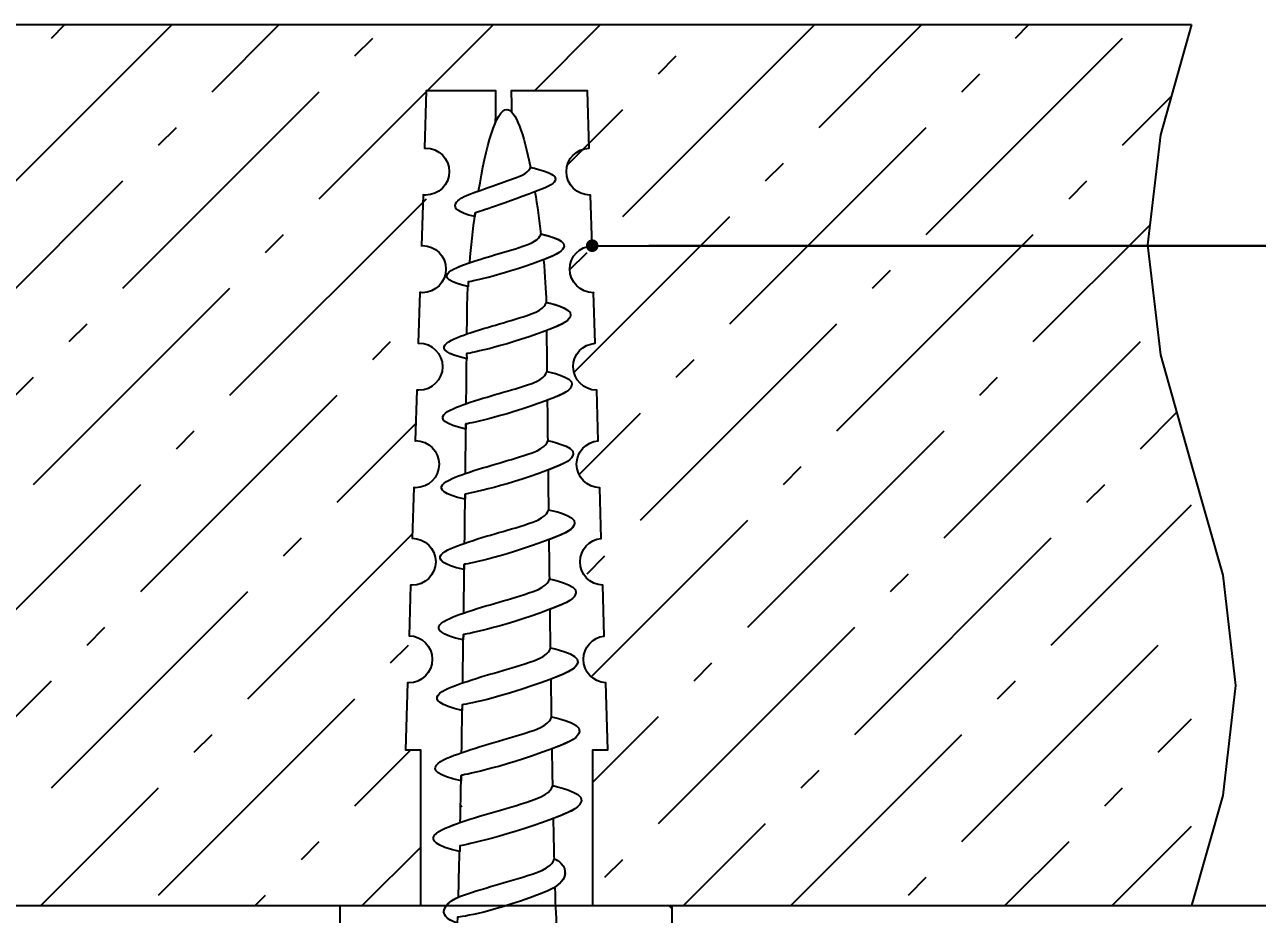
# Model space of a CAD drawing. Extents: x -152830 to 1281226, y -304852 to -2349.
# Drawn here: x 1086562 to 1091444, y -66646 to -63122 of the extents above; entities that cross this region are included whole.
import ezdxf
from ezdxf import colors
from ezdxf.entities.mleader import LeaderData, LeaderLine
from ezdxf.math import Vec2, Vec3

# ---------------------------------------------------------------- set-up
doc = ezdxf.new("R2010")
doc.units = 0
doc.header["$LTSCALE"] = 100
doc.header["$PDMODE"] = 1
doc.header["$PDSIZE"] = 200
doc.layers.get('Defpoints').update_dxf_attribs({"color": 42})
doc.styles.add('BDG_T_R', font='GOST_Common.ttf')
doc.styles.add('OlympDesign', font='isocpeui.ttf', dxfattribs={"height": 250})
doc.dimstyles.new('BDG_D_1-1', dxfattribs={"dimtxt": 2.5, "dimasz": 2, "dimexe": 1, "dimexo": 0.5, "dimgap": 0.5, "dimtad": 1, "dimdec": 4, "dimdsep": 46, "dimtxsty": 'BDG_T_R', "dimblk": 'ARCHTICK', "dimcen": 0, "dimclrd": 256, "dimclre": 256, "dimclrt": 256, "dimadec": 4, "dimazin": 2, "dimtfac": 1, "dimtdec": 4, "dimtofl": 0, "dimtmove": 1, "dimatfit": 3, "dimfxl": 1, "dimtolj": 1, "dimtzin": 0, "dimlwd": -1, "dimlwe": -1, "dimarcsym": 0})

# ---------------------------------------------------------------- blocks, each defined once
blk = doc.blocks.new('_ArchTick')
at = {"color": 0, "linetype": 'ByBlock', "const_width": 0.15}
blk.add_lwpolyline([(-0.5, -0.5), (0.5, 0.5)], dxfattribs=at)
blk = doc.blocks.new('*D291')
at = {"transparency": 16777216}
for p, q in [((1091184.2, -66611.5), (1093110.7, -66611.5)), ((1093109.7, -66611.5), (1093109.7, -80800.4)), ((1081640.2, -80800.4), (1093110.7, -80800.4))]:
    blk.add_line(p, q, dxfattribs=at)
at = {"layer": 'Defpoints', "color": 0, "transparency": 16777216}
for p in [(1091183.7, -66611.5), (1081639.7, -80800.4), (1093109.7, -80800.4)]:
    blk.add_point(p, dxfattribs=at)
at = {"transparency": 16777216, "xscale": 200, "yscale": 200, "zscale": 200}
for p, rotation in [((1093109.7, -66611.5), 90), ((1093109.7, -80800.4), 270)]:
    blk.add_blockref('_ArchTick', p, dxfattribs=dict(at, rotation=rotation))
at = {"transparency": 16777216, "insert": (1092934.6, -74006), "char_height": 250, "attachment_point": 5, "rotation": 90, "style": 'OlympDesign'}
blk.add_mtext('\\A1;Не более 1000 мм', dxfattribs=at)
blk = doc.blocks.new('_Dot')
at = {"color": 0, "linetype": 'ByBlock', "lineweight": -2}
blk.add_line((-0.5, 0), (-1, 0), dxfattribs=at)
at = {"color": 0, "linetype": 'ByBlock', "const_width": 0.5}
blk.add_lwpolyline([(-0.25, 0, 1), (0.25, 0, 1)], format="xyb", close=True, dxfattribs=at)

msp = doc.modelspace()

# ---------------------------------------------------------------- linework, layer by layer
for p, q in [((1079551.695885, -63122.405802), (1091183.714321, -63122.405802)), ((1086526.529247, -63741.423437), (1087145.546881, -63122.405802)), ((1086667.950603, -63175.738012), (1086721.282812, -63122.405802)), ((1087304.346706, -63387.870046), (1087569.81095, -63122.405802)), ((1087728.610775, -63812.134115), (1088418.339087, -63122.405802)), ((1088580.906727, -63384.102231), (1088842.603156, -63122.405802)), ((1088930.692303, -63882.844793), (1089691.131293, -63122.405802)), ((1089708.509762, -63529.291402), (1090115.395362, -63122.405802)), ((1090486.327221, -63175.738012), (1090539.659431, -63122.405802)), ((1091183.714321, -63122.405802), (1091060.355073, -63558.546606)), ((1087870.032131, -63246.44869), (1087940.742809, -63175.738012)), ((1090132.773831, -63953.555471), (1090910.59129, -63175.738012)), ((1089072.113659, -63317.159368), (1089142.824337, -63246.44869)), ((1090274.195187, -63387.870046), (1090344.905865, -63317.159368)), ((1086950.793315, -64165.687506), (1087728.610775, -63387.870046)), ((1090910.59129, -63600.002081), (1091103.071248, -63407.522123)), ((1088711.470652, -63677.802375), (1088930.692303, -63458.580724)), ((1087092.214671, -63600.002081), (1087162.92535, -63529.291402)), ((1089354.956371, -64307.108862), (1090132.773831, -63529.291402)), ((1091060.355073, -63558.546606), (1091009.258, -63994.687409)), ((1089496.377728, -63741.423437), (1089567.088406, -63670.712759)), ((1086172.975856, -64519.240896), (1086950.793315, -63741.423437)), ((1090698.459256, -63812.134115), (1090769.169934, -63741.423437)), ((1087375.057384, -64589.951574), (1088152.874843, -63812.134115)), ((1088737.567307, -64500.233857), (1089354.956371, -63882.844793)), ((1087516.47874, -64024.266149), (1087587.189418, -63953.555471)), ((1089779.22044, -64731.372931), (1090557.037899, -63953.555471)), ((1090557.037899, -64377.81954), (1091018.426291, -63916.431148)), ((1091009.258, -63994.687409), (1091060.355073, -64430.828213)), ((1088718.560268, -64094.976827), (1088789.270946, -64024.266149)), ((1089920.641796, -64165.687506), (1089991.352474, -64094.976827)), ((1086597.239925, -64943.504965), (1087375.057384, -64165.687506)), ((1086738.661281, -64377.81954), (1086809.371959, -64307.108862)), ((1089001.402981, -65084.926321), (1089779.22044, -64307.108862)), ((1087940.742809, -64448.530218), (1088011.453487, -64377.81954)), ((1090203.484509, -65155.636999), (1090981.301968, -64377.81954)), ((1089142.824337, -64519.240896), (1089213.535015, -64448.530218)), ((1091060.355073, -64430.828213), (1091183.714321, -64866.969017)), ((1085819.422465, -65297.058355), (1086597.239925, -64519.240896)), ((1090344.905865, -64589.951574), (1090415.616543, -64519.240896)), ((1087021.503993, -65367.769034), (1087799.321453, -64589.951574)), ((1088757.669157, -64904.396076), (1089001.402981, -64660.662252)), ((1090981.301968, -64802.083609), (1091124.780188, -64658.605389)), ((1087162.92535, -64802.083609), (1087233.636028, -64731.372931)), ((1087799.321453, -65014.215643), (1088111.009002, -64702.528094)), ((1089425.667049, -65509.19039), (1090203.484509, -64731.372931)), ((1089567.088406, -64943.504965), (1089637.799084, -64872.794287)), ((1091183.714321, -64866.969017), (1091307.073569, -65303.10982)), ((1086243.686534, -65721.322424), (1087021.503993, -64943.504965)), ((1090769.169934, -65014.215643), (1090839.880612, -64943.504965)), ((1090627.748577, -65579.901068), (1091183.714321, -65023.935324)), ((1088805.716728, -65704.876642), (1089425.667049, -65084.926321)), ((1087445.768062, -65792.033102), (1088097.124086, -65140.677078)), ((1087587.189418, -65226.347677), (1087657.900096, -65155.636999)), ((1089849.931118, -65933.454459), (1090627.748577, -65155.636999)), ((1088789.270946, -65297.058355), (1088859.981624, -65226.347677)), ((1089991.352474, -65367.769034), (1090062.063152, -65297.058355)), ((1091307.073569, -65303.10982), (1091358.170643, -65739.250624)), ((1086667.950603, -66145.586493), (1087445.768062, -65367.769034)), ((1086809.371959, -65579.901068), (1086880.082637, -65509.19039)), ((1089072.113659, -66287.007849), (1089849.931118, -65509.19039)), ((1088011.453487, -65650.611746), (1088082.164165, -65579.901068)), ((1090274.195187, -66357.718527), (1091052.012646, -65579.901068)), ((1089213.535015, -65721.322424), (1089284.245693, -65650.611746)), ((1085890.133143, -66499.139883), (1086667.950603, -65721.322424)), ((1090415.616543, -65792.033102), (1090486.327221, -65721.322424)), ((1091358.170643, -65739.250624), (1091307.073569, -66175.391427)), ((1087092.214671, -66569.850562), (1087870.032131, -65792.033102)), ((1088811.868373, -66122.989067), (1089072.113659, -65862.74378)), ((1091052.012646, -66004.165137), (1091183.714321, -65872.463462)), ((1087233.636028, -66004.165137), (1087304.346706, -65933.454459)), ((1089596.117414, -66611.532231), (1090274.195187, -65933.454459)), ((1087870.032131, -66216.297171), (1088091.567071, -65994.762231)), ((1089637.799084, -66145.586493), (1089708.509762, -66074.875815)), ((1086626.268933, -66611.532231), (1087092.214671, -66145.586493)), ((1090839.880612, -66216.297171), (1090910.59129, -66145.586493)), ((1091307.073569, -66175.391427), (1091183.714321, -66611.532231)), ((1088288.582364, -66222.011006), (1088294.2962, -66216.297171)), ((1089171.853346, -66611.532231), (1089496.377728, -66287.007849)), ((1090868.909621, -66611.532231), (1091183.714321, -66296.72753)), ((1087657.900096, -66428.429205), (1087728.610775, -66357.718527)), ((1087899.06114, -66611.532231), (1088129.638373, -66380.954998)), ((1090444.645552, -66611.532231), (1090698.459256, -66357.718527)), ((1088859.981624, -66499.139883), (1088930.692303, -66428.429205)), ((1090062.063152, -66569.850562), (1090132.773831, -66499.139883)), ((1087474.797071, -66611.532231), (1087516.47874, -66569.850562)), ((1088462.092331, -66614.186465), (1088464.746564, -66611.532231)), ((1089113.795328, -66611.532231), (1089125.078014, -66622.814917))]:
    msp.add_line(p, q)
msp.add_lwpolyline([(1079551.695885, -66611.532231), (1091183.714321, -66611.532231)])
msp.add_lwpolyline([(1089125.078014, -68357.416686), (1087811.798167, -68357.416686), (1087811.798167, -66611.532231), (1089125.078014, -66611.532231)], close=True)
for points, knots in [([(1088427.393663, -63508.491074), (1088427.999022, -63429.618951), (1088428.348373, -63384.102231), (1088428.348373, -63384.102231), (1088152.783373, -63384.102231), (1088152.783373, -63384.102231), (1088145.583373, -63611.562231), (1088145.583373, -63611.562231), (1088147.293373, -63611.472231), (1088148.928373, -63611.052231), (1088150.668373, -63611.052231), (1088202.178373, -63611.052231), (1088243.938373, -63652.812231), (1088243.938373, -63704.322231), (1088243.938373, -63755.847231), (1088202.178373, -63797.607231), (1088150.668373, -63797.607231), (1088146.918373, -63797.607231), (1088143.348373, -63796.932231), (1088139.718373, -63796.497231), (1088139.718373, -63796.497231), (1088133.343373, -63997.797231), (1088133.343373, -63997.797231), (1088134.633373, -63997.737231), (1088135.848373, -63997.407231), (1088137.153373, -63997.407231), (1088188.663373, -63997.407231), (1088230.438373, -64039.182231), (1088230.438373, -64142.202231), (1088188.663373, -64183.962231), (1088137.153373, -64183.962231), (1088133.838373, -64183.962231), (1088130.703373, -64183.332231), (1088127.463373, -64182.987231), (1088127.463373, -64182.987231), (1088121.103373, -64384.032231), (1088121.103373, -64384.032231), (1088121.958373, -64384.002231), (1088122.768373, -64383.777231), (1088123.638373, -64383.777231), (1088175.163373, -64383.777231), (1088216.923373, -64425.537231), (1088216.923373, -64477.062231), (1088216.923373, -64528.572231), (1088175.163373, -64570.332231), (1088123.638373, -64570.332231), (1088120.758373, -64570.332231), (1088118.043373, -64569.747231), (1088115.223373, -64569.477231), (1088115.223373, -64569.477231), (1088108.863373, -64770.267231), (1088108.863373, -64770.267231), (1088109.298373, -64770.267231), (1088109.688373, -64770.132231), (1088110.123373, -64770.132231), (1088161.648373, -64770.132231), (1088203.408373, -64811.907231), (1088203.408373, -64914.927231), (1088161.648373, -64956.687231), (1088110.123373, -64956.687231), (1088107.678373, -64956.687231), (1088105.383373, -64956.162231), (1088102.968373, -64955.967231), (1088102.968373, -64955.967231), (1088096.623373, -65156.502231), (1088096.623373, -65156.502231), (1088148.133373, -65156.502231), (1088189.893373, -65198.277231), (1088189.893373, -65301.297231), (1088148.133373, -65343.057231), (1088096.608373, -65343.057231), (1088094.598373, -65343.057231), (1088092.723373, -65342.592231), (1088090.728373, -65342.472231), (1088090.728373, -65342.472231), (1088084.383373, -65542.992231), (1088084.383373, -65542.992231), (1088135.293373, -65543.697231), (1088176.378373, -65585.067231), (1088176.378373, -65636.142231), (1088176.378373, -65687.667231), (1088134.618373, -65729.427231), (1088083.108373, -65729.427231), (1088081.518373, -65729.427231), (1088080.048373, -65729.037231), (1088078.488373, -65728.962231), (1088078.488373, -65728.962231), (1088070.058373, -65994.762231), (1088070.058373, -65994.762231), (1088129.638373, -65994.762231), (1088129.638373, -65994.762231), (1088129.638373, -66611.532231), (1088129.638373, -66611.532231), (1088811.868373, -66611.532231), (1088811.868373, -66611.532231), (1088811.868373, -65994.762231), (1088811.868373, -65994.762231), (1088871.448373, -65994.762231), (1088871.448373, -65994.762231), (1088863.258373, -65728.902231), (1088863.258373, -65728.902231), (1088814.223373, -65726.142231), (1088775.208373, -65685.867231), (1088775.208373, -65636.142231), (1088775.208373, -65588.382231), (1088811.253373, -65549.442231), (1088857.558373, -65543.967231), (1088857.558373, -65543.967231), (1088851.348373, -65342.697231), (1088851.348373, -65342.697231), (1088801.548373, -65340.747231), (1088761.693373, -65300.052231), (1088761.693373, -65249.787231), (1088761.693373, -65201.472231), (1088798.578373, -65162.187231), (1088845.633373, -65157.447231), (1088845.633373, -65157.447231), (1088839.438373, -64956.492231), (1088839.438373, -64956.492231), (1088788.888373, -64955.397231), (1088748.178373, -64914.237231), (1088748.178373, -64863.417231), (1088748.178373, -64814.547231), (1088785.888373, -64774.917231), (1088833.723373, -64770.927231), (1088833.723373, -64770.927231), (1088827.543373, -64570.287231), (1088827.543373, -64570.287231), (1088776.213373, -64570.062231), (1088734.663373, -64528.422231), (1088734.663373, -64477.062231), (1088734.663373, -64427.637231), (1088773.198373, -64387.617231), (1088821.798373, -64384.392231), (1088821.798373, -64384.392231), (1088815.618373, -64183.842231), (1088815.618373, -64183.842231), (1088815.213373, -64183.857231), (1088814.838373, -64183.962231), (1088814.433373, -64183.962231), (1088762.908373, -64183.962231), (1088721.148373, -64142.202231), (1088721.148373, -64090.692231), (1088721.148373, -64040.727231), (1088760.538373, -64000.287231), (1088809.888373, -63997.872231), (1088809.888373, -63997.872231), (1088803.708373, -63797.322231), (1088803.708373, -63797.322231), (1088802.763373, -63797.352231), (1088801.878373, -63797.607231), (1088800.918373, -63797.607231), (1088749.408373, -63797.607231), (1088707.633373, -63755.847231), (1088707.633373, -63704.322231), (1088707.633373, -63653.817231), (1088747.848373, -63612.942231), (1088797.978373, -63611.352231), (1088797.978373, -63611.352231), (1088790.973373, -63384.102231), (1088790.973373, -63384.102231), (1088489.188373, -63384.102231), (1088489.188373, -63384.102231), (1088489.651432, -63414.274416), (1088490.476812, -63468.054726)], [0.48171626217, 0.48171626217, 0.48171626217, 0.48171626217, 0.48387096774, 0.48387096774, 0.5, 0.5, 0.51612903226, 0.51612903226, 0.51612903226, 0.53225806452, 0.53225806452, 0.53225806452, 0.54838709677, 0.54838709677, 0.54838709677, 0.56451612903, 0.56451612903, 0.56451612903, 0.58064516129, 0.58064516129, 0.58064516129, 0.59677419355, 0.59677419355, 0.59677419355, 0.61290322581, 0.61290322581, 0.61290322581, 0.62903225806, 0.62903225806, 0.64516129032, 0.64516129032, 0.64516129032, 0.66129032258, 0.66129032258, 0.66129032258, 0.67741935484, 0.67741935484, 0.67741935484, 0.6935483871, 0.6935483871, 0.6935483871, 0.70967741935, 0.70967741935, 0.70967741935, 0.72580645161, 0.72580645161, 0.72580645161, 0.74193548387, 0.74193548387, 0.74193548387, 0.75806451613, 0.75806451613, 0.75806451613, 0.77419354839, 0.77419354839, 0.77419354839, 0.79032258065, 0.79032258065, 0.8064516129, 0.8064516129, 0.8064516129, 0.82258064516, 0.82258064516, 0.82258064516, 0.83870967742, 0.83870967742, 0.83870967742, 0.85483870968, 0.85483870968, 0.87096774194, 0.87096774194, 0.87096774194, 0.88709677419, 0.88709677419, 0.88709677419, 0.90322580645, 0.90322580645, 0.90322580645, 0.91935483871, 0.91935483871, 0.91935483871, 0.93548387097, 0.93548387097, 0.93548387097, 0.95161290323, 0.95161290323, 0.95161290323, 0.96774193548, 0.96774193548, 1, 1, 1.01612903226, 1.01612903226, 1.03225806452, 1.03225806452, 1.04838709677, 1.04838709677, 1.06451612903, 1.06451612903, 1.08064516129, 1.08064516129, 1.08064516129, 1.09677419355, 1.09677419355, 1.09677419355, 1.11290322581, 1.11290322581, 1.11290322581, 1.12903225806, 1.12903225806, 1.12903225806, 1.14516129032, 1.14516129032, 1.14516129032, 1.16129032258, 1.16129032258, 1.16129032258, 1.17741935484, 1.17741935484, 1.17741935484, 1.1935483871, 1.1935483871, 1.1935483871, 1.20967741935, 1.20967741935, 1.20967741935, 1.22580645161, 1.22580645161, 1.22580645161, 1.24193548387, 1.24193548387, 1.24193548387, 1.25806451613, 1.25806451613, 1.25806451613, 1.27419354839, 1.27419354839, 1.27419354839, 1.29032258065, 1.29032258065, 1.29032258065, 1.3064516129, 1.3064516129, 1.3064516129, 1.32258064516, 1.32258064516, 1.32258064516, 1.33870967742, 1.33870967742, 1.33870967742, 1.35483870968, 1.35483870968, 1.35483870968, 1.37096774194, 1.37096774194, 1.37096774194, 1.38709677419, 1.38709677419, 1.38709677419, 1.40322580645, 1.40322580645, 1.41935483871, 1.41935483871, 1.42110930149, 1.42110930149, 1.42110930149, 1.42110930149]), ([(1088920.488405, -67145.097251), (1088920.488405, -67145.097251), (1089070.188405, -67145.097251), (1089070.188405, -67145.097251), (1089092.733405, -67145.097251), (1089111.033405, -67126.812251), (1089111.033405, -67104.252251), (1089111.033405, -67104.252251), (1089111.033405, -67069.377251), (1089111.033405, -67069.377251), (1089111.033405, -67046.817251), (1089092.733405, -67028.532251), (1089070.188405, -67028.532251), (1089070.188405, -67028.532251), (1088824.683405, -67028.532251), (1088824.683405, -67028.532251), (1088784.843405, -66989.877251), (1088685.768405, -66877.722251), (1088669.343405, -66705.042251), (1088666.793405, -66678.237251), (1088664.243405, -66619.827251), (1088661.708405, -66538.107251), (1088696.808405, -66515.817251), (1088703.333405, -66495.057251), (1088702.043405, -66476.952251), (1088699.433405, -66440.607251), (1088659.818405, -66426.447251), (1088659.818405, -66426.447251), (1088659.638405, -66427.962251), (1088658.723405, -66430.482251), (1088657.493405, -66380.667251), (1088656.233405, -66325.797251), (1088655.018405, -66266.922251), (1088741.688405, -66234.417251), (1088761.053405, -66220.527251), (1088767.023405, -66196.182251), (1088775.693405, -66160.797251), (1088653.398405, -66136.632251), (1088653.398405, -66136.632251), (1088653.233405, -66137.907251), (1088652.528405, -66140.067251), (1088651.643405, -66092.067251), (1088650.758405, -66042.222251), (1088649.873405, -65990.982251), (1088734.758405, -65959.152251), (1088753.673405, -65945.622251), (1088759.523405, -65921.847251), (1088767.968405, -65887.362251), (1088648.808405, -65863.812251), (1088648.808405, -65863.812251), (1088648.643405, -65865.177251), (1088647.863405, -65867.442251), (1088647.068405, -65817.372251), (1088646.273405, -65766.372251), (1088645.508405, -65714.817251), (1088728.338405, -65683.797251), (1088746.773405, -65670.582251), (1088752.473405, -65647.392251), (1088760.723405, -65613.747251), (1088644.488405, -65590.797251), (1088644.488405, -65590.797251), (1088644.383405, -65591.892251), (1088643.753405, -65593.797251), (1088643.033405, -65542.167251), (1088642.328405, -65490.312251), (1088641.623405, -65438.547251), (1088722.068405, -65408.382251), (1088740.083405, -65395.482251), (1088745.633405, -65372.892251), (1088753.673405, -65340.072251), (1088640.303405, -65317.692251), (1088640.303405, -65317.692251), (1088640.258405, -65318.157251), (1088640.048405, -65319.027251), (1088639.373405, -65266.272251), (1088638.713405, -65213.967251), (1088638.083405, -65162.472251), (1088717.118405, -65132.832251), (1088734.773405, -65120.202251), (1088740.218405, -65098.032251), (1088748.108405, -65065.887251), (1088637.003405, -65043.942251), (1088637.003405, -65043.942251), (1088636.928405, -65044.542251), (1088636.673405, -65045.532251), (1088636.013405, -64990.962251), (1088635.398405, -64937.712251), (1088634.813405, -64886.337251), (1088712.273405, -64857.267251), (1088729.598405, -64844.892251), (1088734.923405, -64823.172251), (1088742.648405, -64791.642251), (1088633.778405, -64770.147251), (1088633.778405, -64770.147251), (1088633.718405, -64770.597251), (1088633.523405, -64771.437251), (1088632.878405, -64714.212251), (1088632.293405, -64660.137251), (1088631.768405, -64610.097251), (1088707.563405, -64581.687251), (1088724.513405, -64569.537251), (1088729.733405, -64548.267251), (1088737.293405, -64517.382251), (1088630.583405, -64496.307251), (1088630.583405, -64496.307251), (1088630.568405, -64496.397251), (1088630.568405, -64496.427251), (1088629.878405, -64429.647251), (1088629.323405, -64374.372251), (1088628.933405, -64333.797251), (1088702.808405, -64306.077251), (1088719.383405, -64294.182251), (1088724.483405, -64273.377251), (1088731.668405, -64244.097251), (1088634.033405, -64223.817251), (1088627.703405, -64222.542251), (1088626.443405, -64174.827251), (1088622.768405, -64116.447251), (1088617.038405, -64053.417251), (1088679.108405, -64029.642251), (1088693.583405, -64018.527251), (1088698.188405, -63999.747251), (1088705.043405, -63971.772251), (1088610.903405, -63952.497251), (1088606.463405, -63951.597251), (1088599.938405, -63895.737251), (1088592.123405, -63838.812251), (1088583.258405, -63784.422251), (1088583.918405, -63784.182251), (1088584.563405, -63783.942251), (1088585.223405, -63783.687251), (1088646.813405, -63760.632251), (1088660.433405, -63750.987251), (1088664.588405, -63733.962251), (1088670.303405, -63710.637251), (1088574.858405, -63689.682251), (1088565.693405, -63687.732251), (1088539.158405, -63556.662251), (1088506.293405, -63458.412251), (1088471.358405, -63458.412251), (1088428.458405, -63458.412251), (1088388.723405, -63606.207251), (1088359.983405, -63781.107251), (1088350.773405, -63784.287251), (1088341.293405, -63787.587251), (1088331.333405, -63791.037251), (1088281.143405, -63808.422251), (1088209.728405, -63852.162251), (1088344.593405, -63882.342251), (1088344.593405, -63882.342251), (1088346.828405, -63867.702251), (1088346.828405, -63867.702251), (1088346.888405, -63867.687251), (1088346.903405, -63867.687251), (1088337.663405, -63934.542251), (1088330.088405, -64002.417251), (1088324.583405, -64065.222251), (1088322.663405, -64065.882251), (1088320.773405, -64066.512251), (1088318.838405, -64067.187251), (1088260.278405, -64087.467251), (1088161.188405, -64124.517251), (1088317.683405, -64159.722251), (1088315.613405, -64196.277251), (1088314.503405, -64229.262251), (1088314.503405, -64256.907251), (1088314.503405, -64256.907251), (1088314.188405, -64289.637251), (1088313.618405, -64347.417251), (1088313.483405, -64347.462251), (1088313.378405, -64347.507251), (1088313.258405, -64347.552251), (1088251.323405, -64368.987251), (1088146.443405, -64408.212251), (1088312.643405, -64445.427251), (1088312.118405, -64496.637251), (1088311.503405, -64556.712251), (1088310.783405, -64623.687251), (1088310.483405, -64623.792251), (1088310.183405, -64623.882251), (1088309.883405, -64623.987251), (1088246.643405, -64645.887251), (1088139.483405, -64685.937251), (1088309.478405, -64723.977251), (1088309.478405, -64723.977251), (1088309.868405, -64704.027251), (1088309.868405, -64704.027251), (1088309.913405, -64704.027251), (1088309.913405, -64704.027251), (1088309.253405, -64765.332251), (1088308.518405, -64831.032251), (1088307.708405, -64900.032251), (1088307.333405, -64900.152251), (1088306.943405, -64900.272251), (1088306.568405, -64900.407251), (1088242.023405, -64922.757251), (1088132.688405, -64963.617251), (1088306.118405, -65002.437251), (1088306.118405, -65002.437251), (1088306.538405, -64982.097251), (1088306.538405, -64982.097251), (1088306.673405, -64982.067251), (1088306.778405, -64982.052251), (1088306.028405, -65044.992251), (1088305.248405, -65110.062251), (1088304.438405, -65176.422251), (1088303.988405, -65176.587251), (1088303.583405, -65176.707251), (1088303.148405, -65176.857251), (1088237.313405, -65199.657251), (1088125.758405, -65241.357251), (1088302.713405, -65280.957251), (1088302.713405, -65280.957251), (1088303.118405, -65260.197251), (1088303.118405, -65260.197251), (1088303.268405, -65260.167251), (1088303.373405, -65260.152251), (1088302.578405, -65323.797251), (1088301.738405, -65388.297251), (1088300.868405, -65452.917251), (1088300.463405, -65453.052251), (1088300.088405, -65453.157251), (1088299.698405, -65453.307251), (1088232.498405, -65476.557251), (1088118.693405, -65519.112251), (1088299.248405, -65559.522251), (1088299.248405, -65559.522251), (1088299.653405, -65538.342251), (1088299.653405, -65538.342251), (1088299.698405, -65538.327251), (1088299.713405, -65538.327251), (1088298.828405, -65602.392251), (1088297.898405, -65666.262251), (1088296.953405, -65729.262251), (1088296.398405, -65729.457251), (1088295.843405, -65729.637251), (1088295.288405, -65729.832251), (1088226.408405, -65753.667251), (1088109.738405, -65797.302251), (1088294.838405, -65838.717251), (1088294.838405, -65838.717251), (1088295.243405, -65816.997251), (1088295.243405, -65816.997251), (1088295.408405, -65816.967251), (1088295.633405, -65816.937251), (1088294.628405, -65881.437251), (1088293.593405, -65944.632251), (1088292.558405, -66005.757251), (1088291.943405, -66005.982251), (1088291.358405, -66006.147251), (1088290.758405, -66006.372251), (1088220.168405, -66030.807251), (1088100.513405, -66075.537251), (1088290.323405, -66118.017251), (1088290.323405, -66118.017251), (1088290.728405, -66095.757251), (1088290.728405, -66095.757251), (1088290.893405, -66095.727251), (1088290.968405, -66095.712251), (1088289.783405, -66161.397251), (1088288.583405, -66223.992251), (1088287.338405, -66282.462251), (1088286.873405, -66282.627251), (1088286.423405, -66282.762251), (1088285.943405, -66282.942251), (1088213.583405, -66307.992251), (1088091.048405, -66353.802251), (1088284.758405, -66397.347251), (1088283.093405, -66467.082251), (1088281.398405, -66528.057251), (1088279.688405, -66577.767251), (1088227.713405, -66600.687251), (1088184.333405, -66650.982251), (1088275.143405, -66680.712251), (1088274.558405, -66690.492251), (1088273.943405, -66698.697251), (1088273.328405, -66705.042251), (1088256.903405, -66877.722251), (1088157.843405, -66989.877251), (1088118.003405, -67028.532251), (1088118.003405, -67028.532251), (1087872.498405, -67028.532251), (1087872.498405, -67028.532251), (1087849.953405, -67028.532251), (1087831.653405, -67046.817251), (1087831.653405, -67069.377251), (1087831.653405, -67069.377251), (1087831.653405, -67104.252251), (1087831.653405, -67104.252251), (1087831.653405, -67126.812251), (1087849.953405, -67145.097251), (1087872.498405, -67145.097251), (1087872.498405, -67145.097251), (1088022.168405, -67145.097251), (1088022.168405, -67145.097251), (1088090.523405, -67187.412251), (1088264.208405, -67280.367251), (1088471.328405, -67280.367251), (1088678.463405, -67280.367251), (1088852.163405, -67187.412251), (1088920.488405, -67145.097251)], [0, 0, 0, 0, 0.0094339623, 0.0094339623, 0.0094339623, 0.0188679245, 0.0188679245, 0.0188679245, 0.0283018868, 0.0283018868, 0.0283018868, 0.0377358491, 0.0377358491, 0.0377358491, 0.0471698113, 0.0471698113, 0.0471698113, 0.0566037736, 0.0566037736, 0.0566037736, 0.0660377358, 0.0660377358, 0.0660377358, 0.0754716981, 0.0754716981, 0.0754716981, 0.0849056604, 0.0849056604, 0.0943396226, 0.0943396226, 0.0943396226, 0.1037735849, 0.1037735849, 0.1037735849, 0.1132075472, 0.1132075472, 0.1132075472, 0.1226415094, 0.1226415094, 0.1320754717, 0.1320754717, 0.1320754717, 0.141509434, 0.141509434, 0.141509434, 0.1509433962, 0.1509433962, 0.1509433962, 0.1603773585, 0.1603773585, 0.1698113208, 0.1698113208, 0.1698113208, 0.179245283, 0.179245283, 0.179245283, 0.1886792453, 0.1886792453, 0.1886792453, 0.1981132075, 0.1981132075, 0.2075471698, 0.2075471698, 0.2075471698, 0.2169811321, 0.2169811321, 0.2169811321, 0.2264150943, 0.2264150943, 0.2264150943, 0.2358490566, 0.2358490566, 0.2452830189, 0.2452830189, 0.2452830189, 0.2547169811, 0.2547169811, 0.2547169811, 0.2641509434, 0.2641509434, 0.2641509434, 0.2735849057, 0.2735849057, 0.2830188679, 0.2830188679, 0.2830188679, 0.2924528302, 0.2924528302, 0.2924528302, 0.3018867925, 0.3018867925, 0.3018867925, 0.3113207547, 0.3113207547, 0.320754717, 0.320754717, 0.320754717, 0.3301886792, 0.3301886792, 0.3301886792, 0.3396226415, 0.3396226415, 0.3396226415, 0.3490566038, 0.3490566038, 0.358490566, 0.358490566, 0.358490566, 0.3679245283, 0.3679245283, 0.3679245283, 0.3773584906, 0.3773584906, 0.3773584906, 0.3867924528, 0.3867924528, 0.3867924528, 0.3962264151, 0.3962264151, 0.3962264151, 0.4056603774, 0.4056603774, 0.4056603774, 0.4150943396, 0.4150943396, 0.4150943396, 0.4245283019, 0.4245283019, 0.4245283019, 0.4339622642, 0.4339622642, 0.4339622642, 0.4433962264, 0.4433962264, 0.4433962264, 0.4528301887, 0.4528301887, 0.4528301887, 0.4622641509, 0.4622641509, 0.4622641509, 0.4716981132, 0.4716981132, 0.4716981132, 0.4811320755, 0.4811320755, 0.4811320755, 0.4905660377, 0.4905660377, 0.4905660377, 0.5, 0.5, 0.5094339623, 0.5094339623, 0.5094339623, 0.5188679245, 0.5188679245, 0.5188679245, 0.5283018868, 0.5283018868, 0.5283018868, 0.5377358491, 0.5377358491, 0.5377358491, 0.5471698113, 0.5471698113, 0.5471698113, 0.5566037736, 0.5566037736, 0.5566037736, 0.5660377358, 0.5660377358, 0.5660377358, 0.5754716981, 0.5754716981, 0.5754716981, 0.5849056604, 0.5849056604, 0.5849056604, 0.5943396226, 0.5943396226, 0.5943396226, 0.6037735849, 0.6037735849, 0.6037735849, 0.6132075472, 0.6132075472, 0.6226415094, 0.6226415094, 0.6226415094, 0.6320754717, 0.6320754717, 0.6320754717, 0.641509434, 0.641509434, 0.641509434, 0.6509433962, 0.6509433962, 0.6509433962, 0.6603773585, 0.6603773585, 0.6698113208, 0.6698113208, 0.6698113208, 0.679245283, 0.679245283, 0.679245283, 0.6886792453, 0.6886792453, 0.6886792453, 0.6981132075, 0.6981132075, 0.6981132075, 0.7075471698, 0.7075471698, 0.7169811321, 0.7169811321, 0.7169811321, 0.7264150943, 0.7264150943, 0.7264150943, 0.7358490566, 0.7358490566, 0.7358490566, 0.7452830189, 0.7452830189, 0.7452830189, 0.7547169811, 0.7547169811, 0.7641509434, 0.7641509434, 0.7641509434, 0.7735849057, 0.7735849057, 0.7735849057, 0.7830188679, 0.7830188679, 0.7830188679, 0.7924528302, 0.7924528302, 0.7924528302, 0.8018867925, 0.8018867925, 0.8113207547, 0.8113207547, 0.8113207547, 0.820754717, 0.820754717, 0.820754717, 0.8301886792, 0.8301886792, 0.8301886792, 0.8396226415, 0.8396226415, 0.8396226415, 0.8490566038, 0.8490566038, 0.858490566, 0.858490566, 0.858490566, 0.8679245283, 0.8679245283, 0.8679245283, 0.8773584906, 0.8773584906, 0.8773584906, 0.8867924528, 0.8867924528, 0.8867924528, 0.8962264151, 0.8962264151, 0.8962264151, 0.9056603774, 0.9056603774, 0.9056603774, 0.9150943396, 0.9150943396, 0.9150943396, 0.9245283019, 0.9245283019, 0.9245283019, 0.9339622642, 0.9339622642, 0.9339622642, 0.9433962264, 0.9433962264, 0.9433962264, 0.9528301887, 0.9528301887, 0.9528301887, 0.9622641509, 0.9622641509, 0.9622641509, 0.9716981132, 0.9716981132, 0.9716981132, 0.9811320755, 0.9811320755, 0.9811320755, 1, 1, 1, 1]), ([(1088585.223405, -63783.687251), (1088646.813405, -63760.632251), (1088660.433405, -63750.987251), (1088664.588405, -63733.962251), (1088670.588405, -63709.482251), (1088564.928405, -63687.567251), (1088564.928405, -63687.567251), (1088562.618405, -63707.637251), (1088517.048405, -63724.707251), (1088454.633405, -63748.122251), (1088404.878405, -63765.582251), (1088331.333405, -63791.037251), (1088281.143405, -63808.422251), (1088209.728405, -63852.162251), (1088344.593405, -63882.342251), (1088344.593405, -63882.342251), (1088346.828405, -63867.702251), (1088346.828405, -63867.702251), (1088437.473405, -63838.857251), (1088585.223405, -63783.687251)], [0, 0, 0, 0, 0.125, 0.125, 0.125, 0.25, 0.25, 0.375, 0.375, 0.375, 0.5, 0.5, 0.5, 0.625, 0.625, 0.625, 0.75, 0.75, 1, 1, 1, 1]), ([(1088605.413405, -64057.812251), (1088677.413405, -64030.917251), (1088693.313405, -64019.652251), (1088698.188405, -63999.747251), (1088705.208405, -63971.112251), (1088606.238405, -63951.552251), (1088606.238405, -63951.552251), (1088603.973405, -63976.137251), (1088550.288405, -63994.992251), (1088468.718405, -64023.672251), (1088404.803405, -64037.427251), (1088318.838405, -64067.187251), (1088260.188405, -64087.497251), (1088160.828405, -64124.637251), (1088318.463405, -64159.902251), (1088318.463405, -64159.902251), (1088318.808405, -64141.437251), (1088318.808405, -64141.437251), (1088432.703405, -64122.357251), (1088605.413405, -64057.812251)], [0, 0, 0, 0, 0.125, 0.125, 0.125, 0.25, 0.25, 0.375, 0.375, 0.375, 0.5, 0.5, 0.5, 0.625, 0.625, 0.625, 0.75, 0.75, 1, 1, 1, 1]), ([(1088626.458405, -64334.742251), (1088702.538405, -64306.317251), (1088719.338405, -64294.422251), (1088724.483405, -64273.377251), (1088731.893405, -64243.122251), (1088627.373405, -64222.482251), (1088627.373405, -64222.482251), (1088624.958405, -64248.432251), (1088568.243405, -64268.367251), (1088482.083405, -64298.637251), (1088404.068405, -64316.097251), (1088313.258405, -64347.552251), (1088251.308405, -64369.002251), (1088146.353405, -64408.242251), (1088312.853405, -64445.472251), (1088312.853405, -64445.472251), (1088312.523405, -64425.717251), (1088312.523405, -64425.717251), (1088444.028405, -64402.887251), (1088626.458405, -64334.742251)], [0, 0, 0, 0, 0.125, 0.125, 0.125, 0.25, 0.25, 0.375, 0.375, 0.375, 0.5, 0.5, 0.5, 0.625, 0.625, 0.625, 0.75, 0.75, 1, 1, 1, 1]), ([(1088629.638405, -64610.907251), (1088707.323405, -64581.897251), (1088724.468405, -64569.747251), (1088729.733405, -64548.267251), (1088737.293405, -64517.382251), (1088630.583405, -64496.307251), (1088630.583405, -64496.307251), (1088628.108405, -64522.812251), (1088570.223405, -64543.152251), (1088482.248405, -64574.052251), (1088402.613405, -64591.872251), (1088309.883405, -64623.987251), (1088246.643405, -64645.887251), (1088139.483405, -64685.937251), (1088309.478405, -64723.977251), (1088309.478405, -64723.977251), (1088309.868405, -64704.027251), (1088309.868405, -64704.027251), (1088443.383405, -64680.492251), (1088629.638405, -64610.907251)], [0, 0, 0, 0, 0.125, 0.125, 0.125, 0.25, 0.25, 0.375, 0.375, 0.375, 0.5, 0.5, 0.5, 0.625, 0.625, 0.625, 0.75, 0.75, 1, 1, 1, 1]), ([(1088632.818405, -64887.087251), (1088712.063405, -64857.462251), (1088729.553405, -64845.087251), (1088734.923405, -64823.172251), (1088742.648405, -64791.642251), (1088633.778405, -64770.147251), (1088633.778405, -64770.147251), (1088631.243405, -64797.192251), (1088572.173405, -64817.952251), (1088482.413405, -64849.482251), (1088401.158405, -64867.662251), (1088306.568405, -64900.407251), (1088242.023405, -64922.757251), (1088132.688405, -64963.617251), (1088306.118405, -65002.437251), (1088306.118405, -65002.437251), (1088306.538405, -64982.097251), (1088306.538405, -64982.097251), (1088442.768405, -64958.082251), (1088632.818405, -64887.087251)], [0, 0, 0, 0, 0.125, 0.125, 0.125, 0.25, 0.25, 0.375, 0.375, 0.375, 0.5, 0.5, 0.5, 0.625, 0.625, 0.625, 0.75, 0.75, 1, 1, 1, 1]), ([(1088636.043405, -65163.237251), (1088716.878405, -65133.027251), (1088734.728405, -65120.397251), (1088740.218405, -65098.032251), (1088748.108405, -65065.887251), (1088637.003405, -65043.942251), (1088637.003405, -65043.942251), (1088634.438405, -65071.542251), (1088574.168405, -65092.722251), (1088482.578405, -65124.882251), (1088399.673405, -65143.452251), (1088303.148405, -65176.857251), (1088237.313405, -65199.657251), (1088125.758405, -65241.357251), (1088302.713405, -65280.957251), (1088302.713405, -65280.957251), (1088303.118405, -65260.197251), (1088303.118405, -65260.197251), (1088442.138405, -65235.702251), (1088636.043405, -65163.237251)], [0, 0, 0, 0, 0.125, 0.125, 0.125, 0.25, 0.25, 0.375, 0.375, 0.375, 0.5, 0.5, 0.5, 0.625, 0.625, 0.625, 0.75, 0.75, 1, 1, 1, 1]), ([(1088639.343405, -65439.417251), (1088721.813405, -65408.592251), (1088740.038405, -65395.692251), (1088745.633405, -65372.892251), (1088753.673405, -65340.072251), (1088640.303405, -65317.692251), (1088640.303405, -65317.692251), (1088637.693405, -65345.832251), (1088576.193405, -65367.447251), (1088482.773405, -65400.282251), (1088398.173405, -65419.212251), (1088299.698405, -65453.307251), (1088232.498405, -65476.557251), (1088118.693405, -65519.112251), (1088299.248405, -65559.522251), (1088299.248405, -65559.522251), (1088299.653405, -65538.342251), (1088299.653405, -65538.342251), (1088441.493405, -65513.337251), (1088639.343405, -65439.417251)], [0, 0, 0, 0, 0.125, 0.125, 0.125, 0.25, 0.25, 0.375, 0.375, 0.375, 0.5, 0.5, 0.5, 0.625, 0.625, 0.625, 0.75, 0.75, 1, 1, 1, 1]), ([(1088643.483405, -65715.597251), (1088728.068405, -65683.992251), (1088746.728405, -65670.792251), (1088752.473405, -65647.392251), (1088760.723405, -65613.747251), (1088644.488405, -65590.797251), (1088644.488405, -65590.797251), (1088641.803405, -65619.657251), (1088578.788405, -65641.812251), (1088482.983405, -65675.457251), (1088396.253405, -65694.882251), (1088295.288405, -65729.832251), (1088226.408405, -65753.667251), (1088109.738405, -65797.302251), (1088294.838405, -65838.717251), (1088294.838405, -65838.717251), (1088295.243405, -65816.997251), (1088295.243405, -65816.997251), (1088440.683405, -65791.362251), (1088643.483405, -65715.597251)], [0, 0, 0, 0, 0.125, 0.125, 0.125, 0.25, 0.25, 0.375, 0.375, 0.375, 0.5, 0.5, 0.5, 0.625, 0.625, 0.625, 0.75, 0.75, 1, 1, 1, 1]), ([(1088647.773405, -65991.762251), (1088734.488405, -65959.362251), (1088753.643405, -65945.817251), (1088759.523405, -65921.847251), (1088767.968405, -65887.362251), (1088648.808405, -65863.812251), (1088648.808405, -65863.812251), (1088646.078405, -65893.407251), (1088581.428405, -65916.117251), (1088483.208405, -65950.632251), (1088394.288405, -65970.537251), (1088290.758405, -66006.372251), (1088220.168405, -66030.807251), (1088100.513405, -66075.537251), (1088290.323405, -66118.017251), (1088290.323405, -66118.017251), (1088290.728405, -66095.757251), (1088290.728405, -66095.757251), (1088439.828405, -66069.462251), (1088647.773405, -65991.762251)], [0, 0, 0, 0, 0.125, 0.125, 0.125, 0.25, 0.25, 0.375, 0.375, 0.375, 0.5, 0.5, 0.5, 0.625, 0.625, 0.625, 0.75, 0.75, 1, 1, 1, 1]), ([(1088652.333405, -66267.942251), (1088741.328405, -66234.687251), (1088760.963405, -66220.782251), (1088767.023405, -66196.182251), (1088775.693405, -66160.797251), (1088653.398405, -66136.632251), (1088653.398405, -66136.632251), (1088650.578405, -66166.992251), (1088584.233405, -66190.317251), (1088483.448405, -66225.732251), (1088392.203405, -66246.162251), (1088285.943405, -66282.942251), (1088213.493405, -66308.022251), (1088090.703405, -66353.907251), (1088285.478405, -66397.512251), (1088285.478405, -66397.512251), (1088285.928405, -66374.667251), (1088285.928405, -66374.667251), (1088438.928405, -66347.682251), (1088652.333405, -66267.942251)], [0, 0, 0, 0, 0.125, 0.125, 0.125, 0.25, 0.25, 0.375, 0.375, 0.375, 0.5, 0.5, 0.5, 0.625, 0.625, 0.625, 0.75, 0.75, 1, 1, 1, 1]), ([(1088601.063405, -66566.892251), (1088690.058405, -66533.652251), (1088703.888405, -66502.632251), (1088702.043405, -66476.952251), (1088699.433405, -66440.607251), (1088659.818405, -66426.447251), (1088659.818405, -66426.447251), (1088656.998405, -66456.822251), (1088590.638405, -66480.132251), (1088489.853405, -66515.547251), (1088398.623405, -66535.962251), (1088292.363405, -66572.742251), (1088235.573405, -66592.422251), (1088176.968405, -66648.597251), (1088275.203405, -66680.727251), (1088275.203405, -66680.727251), (1088275.653405, -66657.882251), (1088275.653405, -66657.882251), (1088387.673405, -66646.662251), (1088601.063405, -66566.892251)], [0, 0, 0, 0, 0.125, 0.125, 0.125, 0.25, 0.25, 0.375, 0.375, 0.375, 0.5, 0.5, 0.5, 0.625, 0.625, 0.625, 0.75, 0.75, 1, 1, 1, 1])]:
    msp.add_open_spline(points, degree=3, knots=knots)

# ---------------------------------------------------------------- dimensions: what is measured, and where the dimension line sits
dim = msp.add_linear_dim(base=(1093109.714879, -80800.445882), p1=(1091183.714321, -66611.532231), p2=(1081639.723119, -80800.445882), angle=90, text='Не более 1000 мм', dimstyle='BDG_D_1-1', override={"dimtxt": 250, "dimasz": 200, "dimgap": 50, "dimtxsty": 'OlympDesign'})
dim.commit()
dim.dimension.update_dxf_attribs({"geometry": '*D291', "text_midpoint": (1093109.714879, -74005.989056), "dimtype": 160})

# ---------------------------------------------------------------- leaders
ml = msp.add_multileader_mtext('Standard')
ml.set_content('Дюбель \\Pметаллический', color=256, style='OlympDesign')
ml.set_leader_properties(color=256, linetype='ByLayer', lineweight=-1)
ml.set_arrow_properties(name='DOT')
ml.build(insert=Vec2(0, 0))
ml.multileader.update_dxf_attribs({"text_left_attachment_type": 6, "text_right_attachment_type": 6, "dogleg_length": 2, "arrow_head_size": 50})
ctx = ml.context
ctx.base_point, ctx.char_height, ctx.arrow_head_size, ctx.landing_gap_size, ctx.plane_origin = Vec3(1091655.65928, -63997.872231), 250, 50, 0, Vec3(1094339.968907, -60824.88078)
ctx.left_attachment, ctx.right_attachment = 6, 6
notes = []
notes.append((ctx, [(1, (1, 1, 0), (1091653.65928, -63997.872231), (1, 0), 2, [(0, [(1088809.888373, -63997.872231)], 0, [])])]))
ctx.mtext.insert, ctx.mtext.flow_direction = Vec3(1091655.65928, -63697.872231), 5
for ctx, leaders in notes:
    for number, flags, end, landing, length, lines in leaders:
        leader = LeaderData()
        leader.index, (leader.has_last_leader_line, leader.has_dogleg_vector, leader.attachment_direction) = number, flags
        leader.last_leader_point, leader.dogleg_vector, leader.dogleg_length = Vec3(end), Vec3(landing), length
        for number, points, colour, breaks in lines:
            line = LeaderLine()
            line.index, line.vertices, line.color, line.breaks = number, Vec3.list(points), colors.encode_raw_color(colour), breaks
            leader.lines.append(line)
        ctx.leaders.append(leader)

doc.saveas('drawing.dxf')
